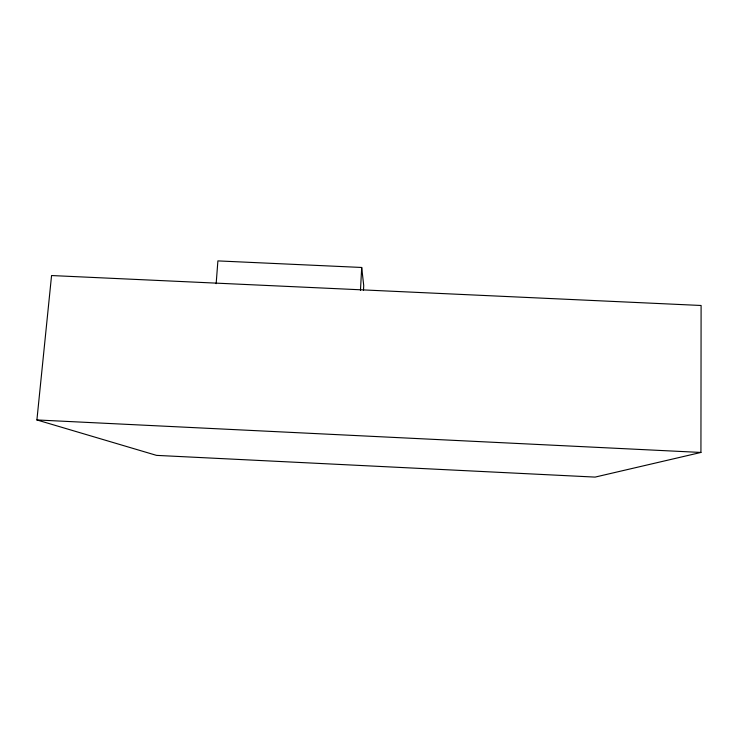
<?xml version="1.0" encoding="UTF-8"?>
<svg xmlns="http://www.w3.org/2000/svg" width="738" height="738" viewBox="0 0 738 738"><rect width="100%" height="100%" fill="white"/><g stroke="black" fill="none" stroke-linecap="round" stroke-linejoin="round"><path stroke-width="1.11" d="M700.934 452.449L701.1 305.486L51.559 275.542L36.9 419.95L156.53 455.374L595.096 477.099L700.934 452.449L36.9 419.95M360.467 290.338L361.694 267.47L217.894 260.901L216.16 283.687M363.483 290.126L363.723 285.541L361.694 267.47"/></g></svg>
